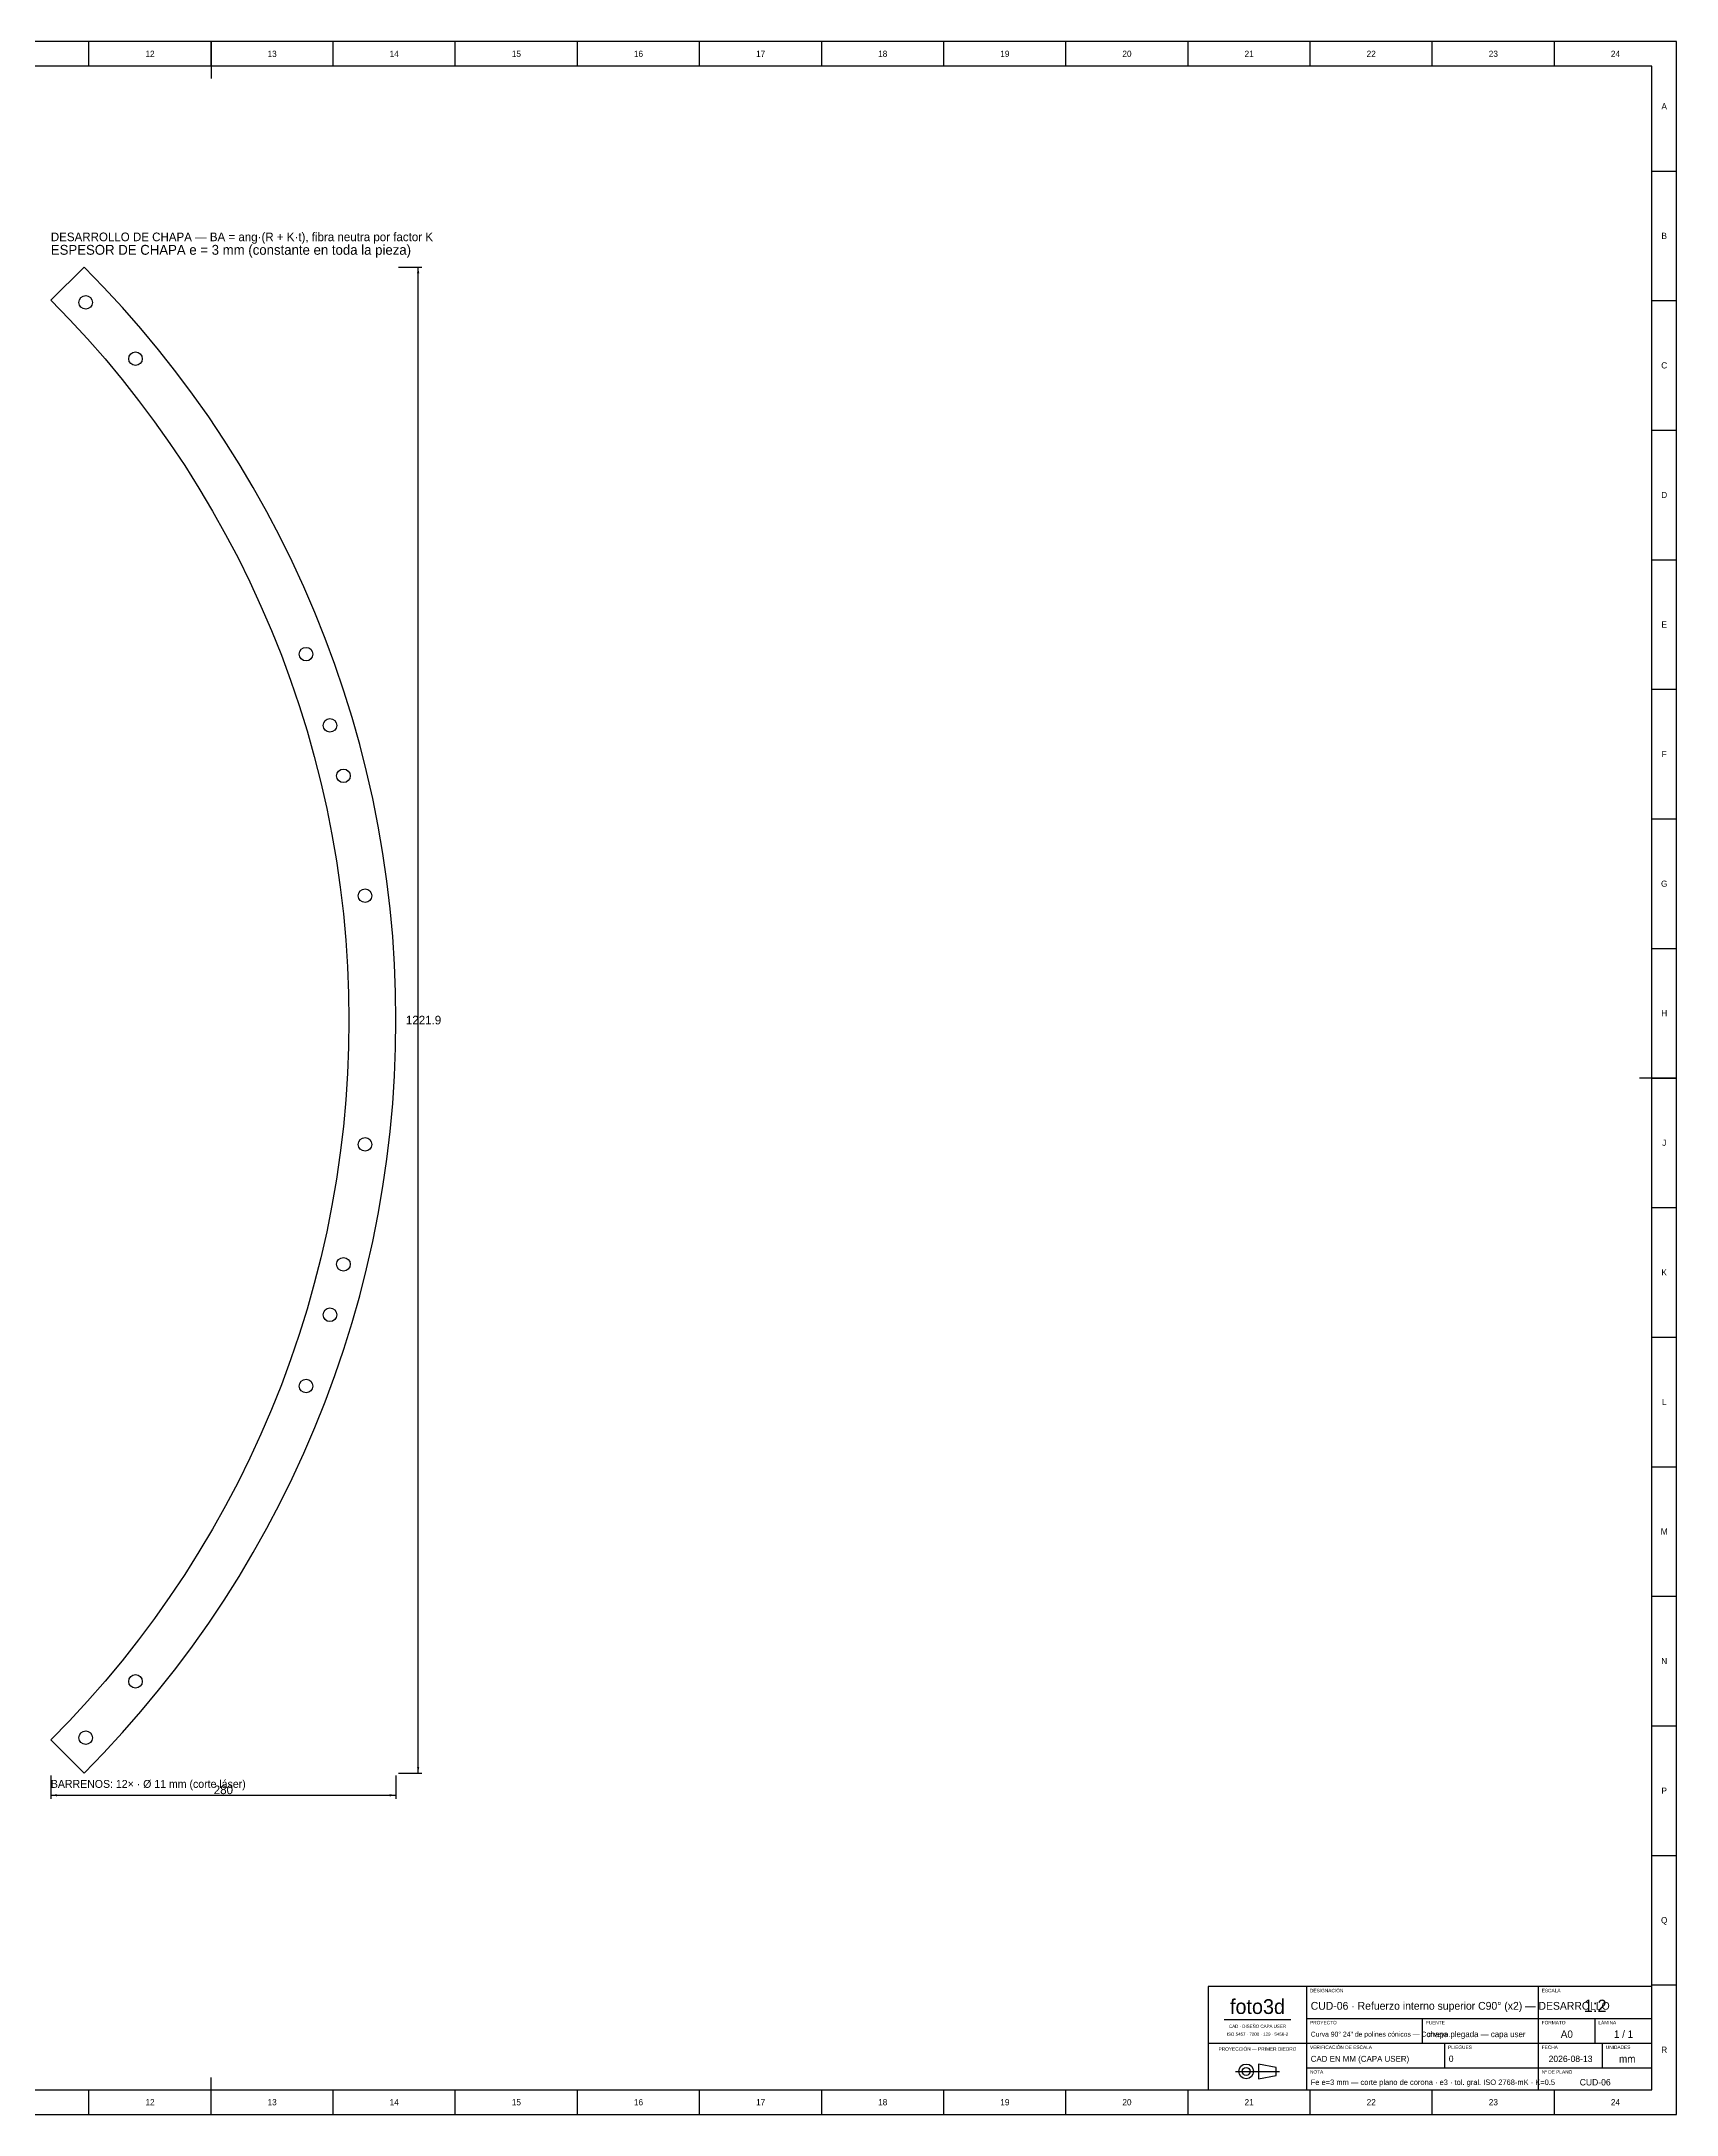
# Model space of a CAD drawing. Extents: x 0 to 2378, y 0 to 1682.
# Drawn here: x 1051 to 2378, y 0 to 1682 of the extents above; entities that cross this region are included whole.
import ezdxf
from ezdxf.enums import TextEntityAlignment as Align

# ---------------------------------------------------------------- set-up
doc = ezdxf.new("R2010")
doc.units = 0
for name, color, linetype in [('COTAS', 7, 'CONTINUOUS'), ('FINA', 7, 'CONTINUOUS'), ('NORMA', 7, 'CONTINUOUS'), ('TEXTO', 7, 'CONTINUOUS'), ('VISIBLE', 7, 'CONTINUOUS')]:
    doc.layers.add(name, color=color, linetype=linetype)

msp = doc.modelspace()

# ---------------------------------------------------------------- linework, layer by layer
at = {"layer": 'COTAS'}
for p, q in [((1341, 1498.94), (1360, 1498.94)), ((1357, 277.06), (1357, 1498.94)), ((1059, 275.06), (1059, 256.06)), ((1339, 275.06), (1339, 256.06)), ((1341, 277.06), (1360, 277.06)), ((1059, 259.06), (1339, 259.06))]:
    msp.add_line(p, q, dxfattribs=at)
for points in [[(1357, 1498.94), (1357.9, 1493.94), (1356.1, 1493.94)], [(1357, 277.06), (1357.9, 282.06), (1356.1, 282.06)], [(1059, 259.06), (1064, 259.96), (1064, 258.16)], [(1339, 259.06), (1334, 259.96), (1334, 258.16)]]:
    msp.add_solid(points, dxfattribs=at)
at = {"layer": 'FINA'}
for p, q in [((2378, 1682), (0, 1682)), ((1089.9167, 1662), (1089.9167, 1682)), ((1189, 1662), (1189, 1682)), ((1288.0833, 1662), (1288.0833, 1682)), ((1387.1667, 1662), (1387.1667, 1682)), ((1486.25, 1662), (1486.25, 1682)), ((1585.3333, 1662), (1585.3333, 1682)), ((1684.4167, 1662), (1684.4167, 1682)), ((1783.5, 1662), (1783.5, 1682)), ((1882.5833, 1662), (1882.5833, 1682)), ((1981.6667, 1662), (1981.6667, 1682)), ((2080.75, 1662), (2080.75, 1682)), ((2179.8333, 1662), (2179.8333, 1682)), ((2278.9167, 1662), (2278.9167, 1682)), ((2378, 0), (2378, 1682)), ((2358, 1576.875), (2378, 1576.875)), ((2358, 1471.75), (2378, 1471.75)), ((2358, 1366.625), (2378, 1366.625)), ((2358, 1261.5), (2378, 1261.5)), ((2358, 1156.375), (2378, 1156.375)), ((2358, 1051.25), (2378, 1051.25)), ((2358, 946.125), (2378, 946.125)), ((2358, 841), (2378, 841)), ((2358, 735.875), (2378, 735.875)), ((2358, 630.75), (2378, 630.75)), ((2358, 525.625), (2378, 525.625)), ((2358, 420.5), (2378, 420.5)), ((2358, 315.375), (2378, 315.375)), ((2358, 210.25), (2378, 210.25)), ((2358, 105.125), (2378, 105.125)), ((2011, 77.2), (2065, 77.2)), ((2078, 78), (2266, 78)), ((2172, 58), (2172, 78)), ((2266, 78), (2358, 78)), ((2312, 58), (2312, 78)), ((1998, 58), (2078, 58)), ((2078, 58), (2266, 58)), ((2190, 38), (2190, 58)), ((2266, 58), (2358, 58)), ((2318, 38), (2318, 58)), ((2020.06, 35), (2055.94, 35)), ((2078, 38), (2266, 38)), ((2266, 38), (2358, 38)), ((1089.9167, 0), (1089.9167, 20)), ((1189, 0), (1189, 20)), ((1288.0833, 0), (1288.0833, 20)), ((1387.1667, 0), (1387.1667, 20)), ((1486.25, 0), (1486.25, 20)), ((1585.3333, 0), (1585.3333, 20)), ((1684.4167, 0), (1684.4167, 20)), ((1783.5, 0), (1783.5, 20)), ((1882.5833, 0), (1882.5833, 20)), ((1981.6667, 0), (1981.6667, 20)), ((2080.75, 0), (2080.75, 20)), ((2179.8333, 0), (2179.8333, 20)), ((2278.9167, 0), (2278.9167, 20)), ((0, 0), (2378, 0))]:
    msp.add_line(p, q, dxfattribs=at)
at = {"layer": 'NORMA'}
for p, q in [((1189, 1682), (1189, 1652)), ((2358, 1662), (40, 1662)), ((2358, 20), (2358, 1662)), ((2378, 841), (2348, 841)), ((2358, 104), (1998, 104)), ((1998, 104), (1998, 20)), ((2078, 20), (2078, 104)), ((2266, 20), (2266, 104)), ((2358, 20), (2358, 104)), ((40, 20), (2358, 20)), ((1189, 0), (1189, 30)), ((1998, 20), (2358, 20))]:
    msp.add_line(p, q, dxfattribs=at)
at = {"layer": 'TEXTO'}
for p, q in [((2053.18, 38.22), (2038.92, 40.98)), ((2038.92, 40.98), (2038.92, 29.02)), ((2053.18, 31.78), (2053.18, 38.22)), ((2038.92, 29.02), (2053.18, 31.78))]:
    msp.add_line(p, q, dxfattribs=at)
for radius in [5.98, 3.22]:
    msp.add_circle((2028.8, 35), radius, dxfattribs=at)
at = {"layer": 'VISIBLE'}
for p, q in [((1085.94, 1498.94), (1059, 1472)), ((1101.72, 1482.74), (1085.94, 1498.94)), ((1117.08, 1466.13), (1101.72, 1482.74)), ((1059, 1472), (1074.09, 1456.51)), ((1131.99, 1449.12), (1117.08, 1466.13)), ((1074.09, 1456.51), (1088.76, 1440.63)), ((1146.45, 1431.73), (1131.99, 1449.12)), ((1088.76, 1440.63), (1103.02, 1424.38)), ((1160.46, 1413.97), (1146.45, 1431.73)), ((1103.02, 1424.38), (1116.84, 1407.76)), ((1173.99, 1395.85), (1160.46, 1413.97)), ((1116.84, 1407.76), (1130.23, 1390.78)), ((1130.23, 1390.78), (1143.17, 1373.45)), ((1187.05, 1377.37), (1173.99, 1395.85)), ((1143.17, 1373.45), (1155.65, 1355.79)), ((1199.61, 1358.57), (1187.05, 1377.37)), ((1155.65, 1355.79), (1167.66, 1337.82)), ((1211.68, 1339.44), (1199.61, 1358.57)), ((1167.66, 1337.82), (1179.2, 1319.53)), ((1223.25, 1320), (1211.68, 1339.44)), ((1179.2, 1319.53), (1190.25, 1300.95)), ((1234.3, 1300.27), (1223.25, 1320)), ((1190.25, 1300.95), (1200.82, 1282.09)), ((1244.83, 1280.25), (1234.3, 1300.27)), ((1200.82, 1282.09), (1210.88, 1262.95)), ((1254.83, 1259.96), (1244.83, 1280.25)), ((1210.88, 1262.95), (1220.45, 1243.56)), ((1264.3, 1239.42), (1254.83, 1259.96)), ((1220.45, 1243.56), (1229.5, 1223.92)), ((1273.23, 1218.64), (1264.3, 1239.42)), ((1229.5, 1223.92), (1238.03, 1204.06)), ((1281.61, 1197.63), (1273.23, 1218.64)), ((1238.03, 1204.06), (1246.04, 1183.98)), ((1289.44, 1176.41), (1281.61, 1197.63)), ((1246.04, 1183.98), (1253.53, 1163.69)), ((1253.53, 1163.69), (1260.48, 1143.22)), ((1296.71, 1154.99), (1289.44, 1176.41)), ((1303.42, 1133.39), (1296.71, 1154.99)), ((1260.48, 1143.22), (1266.89, 1122.57)), ((1309.56, 1111.62), (1303.42, 1133.39)), ((1266.89, 1122.57), (1272.76, 1101.76)), ((1315.13, 1089.7), (1309.56, 1111.62)), ((1272.76, 1101.76), (1278.08, 1080.8)), ((1278.08, 1080.8), (1282.85, 1059.71)), ((1320.12, 1067.64), (1315.13, 1089.7)), ((1282.85, 1059.71), (1287.07, 1038.51)), ((1324.53, 1045.45), (1320.12, 1067.64)), ((1328.36, 1023.16), (1324.53, 1045.45)), ((1287.07, 1038.51), (1290.73, 1017.2)), ((1290.73, 1017.2), (1293.83, 995.8)), ((1331.61, 1000.77), (1328.36, 1023.16)), ((1293.83, 995.8), (1296.38, 974.33)), ((1334.27, 978.31), (1331.61, 1000.77)), ((1336.34, 955.79), (1334.27, 978.31)), ((1296.38, 974.33), (1298.35, 952.8)), ((1298.35, 952.8), (1299.77, 931.22)), ((1337.82, 933.22), (1336.34, 955.79)), ((1299.77, 931.22), (1300.62, 909.62)), ((1338.7, 910.62), (1337.82, 933.22)), ((1300.62, 909.62), (1300.9, 888)), ((1339, 888), (1338.7, 910.62)), ((1300.9, 888), (1300.62, 866.38)), ((1338.7, 865.38), (1339, 888)), ((1300.62, 866.38), (1299.77, 844.78)), ((1337.82, 842.78), (1338.7, 865.38)), ((1299.77, 844.78), (1298.35, 823.2)), ((1336.34, 820.21), (1337.82, 842.78)), ((1298.35, 823.2), (1296.38, 801.67)), ((1334.27, 797.69), (1336.34, 820.21)), ((1296.38, 801.67), (1293.83, 780.2)), ((1331.61, 775.23), (1334.27, 797.69)), ((1293.83, 780.2), (1290.73, 758.8)), ((1328.36, 752.84), (1331.61, 775.23)), ((1290.73, 758.8), (1287.07, 737.49)), ((1324.53, 730.55), (1328.36, 752.84)), ((1287.07, 737.49), (1282.85, 716.29)), ((1320.12, 708.36), (1324.53, 730.55)), ((1282.85, 716.29), (1278.08, 695.2)), ((1315.13, 686.3), (1320.12, 708.36)), ((1278.08, 695.2), (1272.76, 674.24)), ((1272.76, 674.24), (1266.89, 653.43)), ((1309.56, 664.38), (1315.13, 686.3)), ((1303.42, 642.61), (1309.56, 664.38)), ((1266.89, 653.43), (1260.48, 632.78)), ((1296.71, 621.01), (1303.42, 642.61)), ((1260.48, 632.78), (1253.53, 612.31)), ((1253.53, 612.31), (1246.04, 592.02)), ((1289.44, 599.59), (1296.71, 621.01)), ((1246.04, 592.02), (1238.03, 571.94)), ((1281.61, 578.37), (1289.44, 599.59)), ((1238.03, 571.94), (1229.5, 552.08)), ((1273.23, 557.36), (1281.61, 578.37)), ((1264.3, 536.58), (1273.23, 557.36)), ((1229.5, 552.08), (1220.45, 532.44)), ((1220.45, 532.44), (1210.88, 513.05)), ((1254.83, 516.04), (1264.3, 536.58)), ((1210.88, 513.05), (1200.82, 493.91)), ((1244.83, 495.75), (1254.83, 516.04)), ((1200.82, 493.91), (1190.25, 475.05)), ((1234.3, 475.73), (1244.83, 495.75)), ((1190.25, 475.05), (1179.2, 456.47)), ((1223.25, 456), (1234.3, 475.73)), ((1179.2, 456.47), (1167.66, 438.18)), ((1211.68, 436.56), (1223.25, 456)), ((1167.66, 438.18), (1155.65, 420.21)), ((1199.61, 417.43), (1211.68, 436.56)), ((1155.65, 420.21), (1143.17, 402.55)), ((1187.05, 398.63), (1199.61, 417.43)), ((1143.17, 402.55), (1130.23, 385.22)), ((1173.99, 380.15), (1187.05, 398.63)), ((1130.23, 385.22), (1116.84, 368.24)), ((1160.46, 362.03), (1173.99, 380.15)), ((1116.84, 368.24), (1103.02, 351.62)), ((1146.45, 344.27), (1160.46, 362.03)), ((1103.02, 351.62), (1088.76, 335.37)), ((1131.99, 326.88), (1146.45, 344.27)), ((1088.76, 335.37), (1074.09, 319.49)), ((1117.08, 309.87), (1131.99, 326.88)), ((1074.09, 319.49), (1059, 304)), ((1059, 304), (1085.94, 277.06)), ((1101.72, 293.26), (1117.08, 309.87)), ((1085.94, 277.06), (1101.72, 293.26))]:
    msp.add_line(p, q, dxfattribs=at)
for centre in [(1087.27, 1470.29), (1127.71, 1424.58), (1266.06, 1184.92), (1285.42, 1127.1), (1296.39, 1086.14), (1313.91, 988.89), (1313.91, 787.11), (1296.39, 689.86), (1285.42, 648.9), (1266.06, 591.08), (1127.71, 351.42), (1087.27, 305.71)]:
    msp.add_circle(centre, 5.5, dxfattribs=at)

# ---------------------------------------------------------------- texts
at = {"layer": 'COTAS'}
for s, p in [('1221.9', (1361.4, 888)), ('280', (1199, 263.46))]:
    msp.add_text(s, height=7, dxfattribs=at).set_placement(p, align=Align.MIDDLE_CENTER)
at = {"layer": 'TEXTO'}
for s, height, p in [('12', 5, (1139.4583, 1672)), ('13', 5, (1238.5417, 1672)), ('14', 5, (1337.625, 1672)), ('15', 5, (1436.7083, 1672)), ('16', 5, (1535.7917, 1672)), ('17', 5, (1634.875, 1672)), ('18', 5, (1733.9583, 1672)), ('19', 5, (1833.0417, 1672)), ('20', 5, (1932.125, 1672)), ('21', 5, (2031.2083, 1672)), ('22', 5, (2130.2917, 1672)), ('23', 5, (2229.375, 1672)), ('24', 5, (2328.4583, 1672)), ('A', 5, (2368, 1629.4375)), ('B', 5, (2368, 1524.3125)), ('C', 5, (2368, 1419.1875)), ('D', 5, (2368, 1314.0625)), ('E', 5, (2368, 1208.9375)), ('F', 5, (2368, 1103.8125)), ('G', 5, (2368, 998.6875)), ('H', 5, (2368, 893.5625)), ('J', 5, (2368, 788.4375)), ('K', 5, (2368, 683.3125)), ('L', 5, (2368, 578.1875)), ('M', 5, (2368, 473.0625)), ('N', 5, (2368, 367.9375)), ('P', 5, (2368, 262.8125)), ('Q', 5, (2368, 157.6875)), ('foto3d', 12, (2038, 87.6)), ('1:2', 10, (2312, 88.2)), ('CAD · DISEÑO CAPA USER', 2.6, (2038, 71.6)), ('A0', 6, (2289, 65.2)), ('1 / 1', 6, (2335, 65.2)), ('PROYECCIÓN — PRIMER DIEDRO', 2.8, (2038, 53.2)), ('ISO 5457 · 7200 · 129 · 5456-2', 2.6, (2038, 65.2)), ('R', 5, (2368, 52.5625)), ('2026-08-13', 5.2, (2292, 45.2)), ('mm', 6, (2338, 45.2)), ('CUD-06', 5.2, (2312, 26.2)), ('12', 5, (1139.4583, 10)), ('13', 5, (1238.5417, 10)), ('14', 5, (1337.625, 10)), ('15', 5, (1436.7083, 10)), ('16', 5, (1535.7917, 10)), ('17', 5, (1634.875, 10)), ('18', 5, (1733.9583, 10)), ('19', 5, (1833.0417, 10)), ('20', 5, (1932.125, 10)), ('21', 5, (2031.2083, 10)), ('22', 5, (2130.2917, 10)), ('23', 5, (2229.375, 10)), ('24', 5, (2328.4583, 10))]:
    msp.add_text(s, height=height, dxfattribs=at).set_placement(p, align=Align.MIDDLE_CENTER)
for s, height, p in [('DESARROLLO DE CHAPA — BA = ang·(R + K·t), fibra neutra por factor K', 7, (1059, 1519.94)), ('ESPESOR DE CHAPA e = 3 mm (constante en toda la pieza)', 8, (1059, 1508.94)), ('BARRENOS: 12× · Ø 11 mm (corte láser)', 6.4, (1059, 265.06)), ('DESIGNACIÓN', 2.8, (2080.6, 99.2)), ('ESCALA', 2.8, (2268.6, 99.2)), ('PROYECTO', 2.8, (2080.6, 73.2)), ('FUENTE', 2.8, (2174.6, 73.2)), ('FORMATO', 2.8, (2268.6, 73.2)), ('LÁMINA', 2.8, (2314.6, 73.2)), ('VERIFICACIÓN DE ESCALA', 2.8, (2080.6, 53.2)), ('PLIEGUES', 2.8, (2192.6, 53.2)), ('FECHA', 2.8, (2268.6, 53.2)), ('UNIDADES', 2.8, (2320.6, 53.2)), ('NOTA', 2.8, (2080.6, 33.2)), ('Nº DE PLANO', 2.8, (2268.6, 33.2))]:
    msp.add_text(s, height=height, dxfattribs=at).set_placement(p)
for s, height, p in [('CUD-06 · Refuerzo interno superior C90° (x2) — DESARROLLO', 6.3233, (2081.2, 88.2)), ('Curva 90° 24" de polines cónicos — Conveyo…', 4, (2081.2, 65.2)), ('chapa plegada — capa user', 4.8, (2175.2, 65.2)), ('CAD EN MM (CAPA USER)', 4.8, (2081.2, 45.2)), ('0', 5.2, (2193.2, 45.2)), ('Fe e=3 mm — corte plano de corona · e3 · tol. gral. ISO 2768-mK · K=0.5', 4.4, (2081.2, 26.2))]:
    msp.add_text(s, height=height, dxfattribs=at).set_placement(p, align=Align.MIDDLE_LEFT)

doc.saveas('drawing.dxf')
